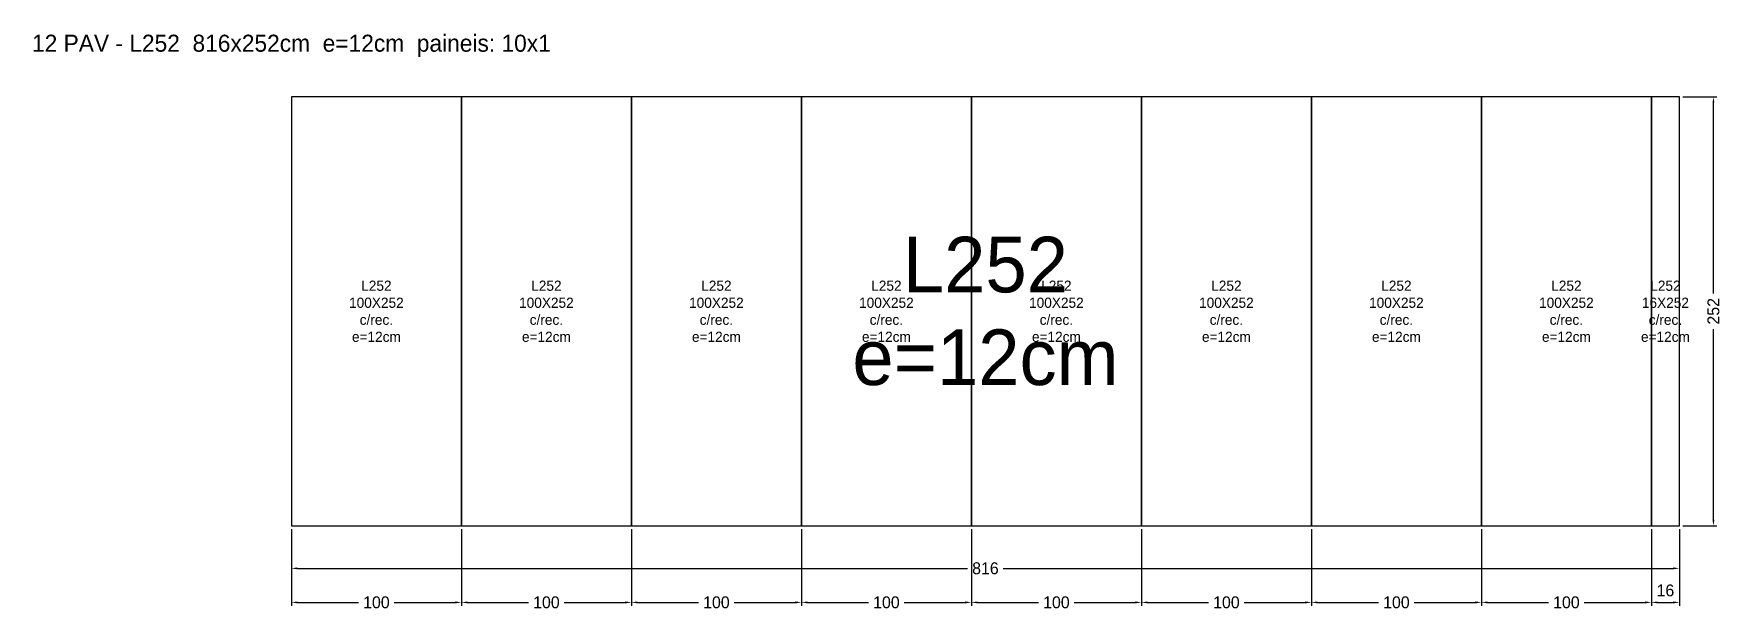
# Model space of a CAD drawing. Header units: metres. Extents: x -152 to 841, y -50 to 289.
import ezdxf

# ---------------------------------------------------------------- set-up
doc = ezdxf.new("R2010")
doc.units = ezdxf.units.M
for name, color, linetype in [('AUX00', 2, 'Continuous'), ('Contorno', 7, 'Continuous'), ('COTA', 3, 'Continuous'), ('NOMENCLATURA', 2, 'Continuous'), ('Paineis', 3, 'Continuous'), ('Texto Secao', 2, 'Continuous')]:
    doc.layers.add(name, color=color, linetype=linetype)
doc.dimstyles.new('COTA_LJ', dxfattribs={"dimtxt": 7, "dimasz": 3.5, "dimexe": 2, "dimexo": 2, "dimgap": 1.5, "dimtad": 1, "dimdec": 1, "dimcen": 2.5, "dimclrd": 3, "dimclre": 3, "dimclrt": 3, "dimazin": 3, "dimtfac": 1, "dimtmove": 0, "dimatfit": 3})

# ---------------------------------------------------------------- blocks, each defined once
blk = doc.blocks.new('_CLOSEDFILLED')
at = {"color": 0, "linetype": 'BYBLOCK'}
blk.add_solid([(-1, 0.16), (0, 0), (-1, -0.16)], dxfattribs=at)
blk = doc.blocks.new('*D1')
at = {"color": 3}
for p, q in [((0, -2), (0, -27)), ((816.5, -2), (816.5, -27)), ((3.5, -25), (397.75, -25)), ((418.75, -25), (813, -25))]:
    blk.add_line(p, q, dxfattribs=at)
at = {"layer": 'Defpoints'}
for p in [(0, 0), (816.5, 0), (0, -25)]:
    blk.add_point(p, dxfattribs=at)
at = {"layer": 'COTA', "color": 3, "xscale": 3.5, "yscale": 3.5, "rotation": 180}
blk.add_blockref('_CLOSEDFILLED', (0, -25), dxfattribs=at)
at = {"layer": 'COTA', "color": 3, "xscale": 3.5, "yscale": 3.5}
blk.add_blockref('_CLOSEDFILLED', (816.5, -25), dxfattribs=at)
at = {"layer": 'COTA', "color": 3, "insert": (408.25, -25), "char_height": 7, "attachment_point": 5}
blk.add_mtext('816', dxfattribs=at)
blk = doc.blocks.new('*D2')
at = {"color": 3}
for p, q in [((818.5, 252), (838.5, 252)), ((836.5, 136.5), (836.5, 248.5)), ((836.5, 3.5), (836.5, 115.5)), ((818.5, 0), (838.5, 0))]:
    blk.add_line(p, q, dxfattribs=at)
at = {"layer": 'Defpoints'}
for p in [(816.5, 252), (816.5, 0), (836.5, 0)]:
    blk.add_point(p, dxfattribs=at)
at = {"layer": 'COTA', "color": 3, "xscale": 3.5, "yscale": 3.5}
for p, rotation in [((836.5, 252), 90), ((836.5, 0), 270)]:
    blk.add_blockref('_CLOSEDFILLED', p, dxfattribs=dict(at, rotation=rotation))
at = {"layer": 'COTA', "color": 3, "insert": (836.5, 126), "char_height": 7, "attachment_point": 5, "rotation": 90}
blk.add_mtext('252', dxfattribs=at)
blk = doc.blocks.new('*D3')
at = {"color": 3}
for p, q in [((0, -2), (0, -47)), ((100, -2), (100, -47)), ((3.5, -45), (39.5, -45)), ((60.5, -45), (96.5, -45))]:
    blk.add_line(p, q, dxfattribs=at)
at = {"layer": 'Defpoints'}
for p in [(0, 0), (100, 0), (0, -45)]:
    blk.add_point(p, dxfattribs=at)
at = {"layer": 'COTA', "color": 3, "xscale": 3.5, "yscale": 3.5, "rotation": 180}
blk.add_blockref('_CLOSEDFILLED', (0, -45), dxfattribs=at)
at = {"layer": 'COTA', "color": 3, "xscale": 3.5, "yscale": 3.5}
blk.add_blockref('_CLOSEDFILLED', (100, -45), dxfattribs=at)
at = {"layer": 'COTA', "color": 3, "insert": (50, -45), "char_height": 7, "attachment_point": 5}
blk.add_mtext('100', dxfattribs=at)
blk = doc.blocks.new('*D4')
at = {"color": 3}
for p, q in [((100, -2), (100, -47)), ((200, -2), (200, -47)), ((103.5, -45), (139.5, -45)), ((160.5, -45), (196.5, -45))]:
    blk.add_line(p, q, dxfattribs=at)
at = {"layer": 'Defpoints'}
for p in [(100, 0), (200, 0), (100, -45)]:
    blk.add_point(p, dxfattribs=at)
at = {"layer": 'COTA', "color": 3, "xscale": 3.5, "yscale": 3.5, "rotation": 180}
blk.add_blockref('_CLOSEDFILLED', (100, -45), dxfattribs=at)
at = {"layer": 'COTA', "color": 3, "xscale": 3.5, "yscale": 3.5}
blk.add_blockref('_CLOSEDFILLED', (200, -45), dxfattribs=at)
at = {"layer": 'COTA', "color": 3, "insert": (150, -45), "char_height": 7, "attachment_point": 5}
blk.add_mtext('100', dxfattribs=at)
blk = doc.blocks.new('*D5')
at = {"color": 3}
for p, q in [((200, -2), (200, -47)), ((300, -2), (300, -47)), ((203.5, -45), (239.5, -45)), ((260.5, -45), (296.5, -45))]:
    blk.add_line(p, q, dxfattribs=at)
at = {"layer": 'Defpoints'}
for p in [(200, 0), (300, 0), (200, -45)]:
    blk.add_point(p, dxfattribs=at)
at = {"layer": 'COTA', "color": 3, "xscale": 3.5, "yscale": 3.5, "rotation": 180}
blk.add_blockref('_CLOSEDFILLED', (200, -45), dxfattribs=at)
at = {"layer": 'COTA', "color": 3, "xscale": 3.5, "yscale": 3.5}
blk.add_blockref('_CLOSEDFILLED', (300, -45), dxfattribs=at)
at = {"layer": 'COTA', "color": 3, "insert": (250, -45), "char_height": 7, "attachment_point": 5}
blk.add_mtext('100', dxfattribs=at)
blk = doc.blocks.new('*D6')
at = {"color": 3}
for p, q in [((300, -2), (300, -47)), ((400, -2), (400, -47)), ((303.5, -45), (339.5, -45)), ((360.5, -45), (396.5, -45))]:
    blk.add_line(p, q, dxfattribs=at)
at = {"layer": 'Defpoints'}
for p in [(300, 0), (400, 0), (300, -45)]:
    blk.add_point(p, dxfattribs=at)
at = {"layer": 'COTA', "color": 3, "xscale": 3.5, "yscale": 3.5, "rotation": 180}
blk.add_blockref('_CLOSEDFILLED', (300, -45), dxfattribs=at)
at = {"layer": 'COTA', "color": 3, "xscale": 3.5, "yscale": 3.5}
blk.add_blockref('_CLOSEDFILLED', (400, -45), dxfattribs=at)
at = {"layer": 'COTA', "color": 3, "insert": (350, -45), "char_height": 7, "attachment_point": 5}
blk.add_mtext('100', dxfattribs=at)
blk = doc.blocks.new('*D7')
at = {"color": 3}
for p, q in [((400, -2), (400, -47)), ((500, -2), (500, -47)), ((403.5, -45), (439.5, -45)), ((460.5, -45), (496.5, -45))]:
    blk.add_line(p, q, dxfattribs=at)
at = {"layer": 'Defpoints'}
for p in [(400, 0), (500, 0), (400, -45)]:
    blk.add_point(p, dxfattribs=at)
at = {"layer": 'COTA', "color": 3, "xscale": 3.5, "yscale": 3.5, "rotation": 180}
blk.add_blockref('_CLOSEDFILLED', (400, -45), dxfattribs=at)
at = {"layer": 'COTA', "color": 3, "xscale": 3.5, "yscale": 3.5}
blk.add_blockref('_CLOSEDFILLED', (500, -45), dxfattribs=at)
at = {"layer": 'COTA', "color": 3, "insert": (450, -45), "char_height": 7, "attachment_point": 5}
blk.add_mtext('100', dxfattribs=at)
blk = doc.blocks.new('*D8')
at = {"color": 3}
for p, q in [((500, -2), (500, -47)), ((600, -2), (600, -47)), ((503.5, -45), (539.5, -45)), ((560.5, -45), (596.5, -45))]:
    blk.add_line(p, q, dxfattribs=at)
at = {"layer": 'Defpoints'}
for p in [(500, 0), (600, 0), (500, -45)]:
    blk.add_point(p, dxfattribs=at)
at = {"layer": 'COTA', "color": 3, "xscale": 3.5, "yscale": 3.5, "rotation": 180}
blk.add_blockref('_CLOSEDFILLED', (500, -45), dxfattribs=at)
at = {"layer": 'COTA', "color": 3, "xscale": 3.5, "yscale": 3.5}
blk.add_blockref('_CLOSEDFILLED', (600, -45), dxfattribs=at)
at = {"layer": 'COTA', "color": 3, "insert": (550, -45), "char_height": 7, "attachment_point": 5}
blk.add_mtext('100', dxfattribs=at)
blk = doc.blocks.new('*D9')
at = {"color": 3}
for p, q in [((600, -2), (600, -47)), ((700, -2), (700, -47)), ((603.5, -45), (639.5, -45)), ((660.5, -45), (696.5, -45))]:
    blk.add_line(p, q, dxfattribs=at)
at = {"layer": 'Defpoints'}
for p in [(600, 0), (700, 0), (600, -45)]:
    blk.add_point(p, dxfattribs=at)
at = {"layer": 'COTA', "color": 3, "xscale": 3.5, "yscale": 3.5, "rotation": 180}
blk.add_blockref('_CLOSEDFILLED', (600, -45), dxfattribs=at)
at = {"layer": 'COTA', "color": 3, "xscale": 3.5, "yscale": 3.5}
blk.add_blockref('_CLOSEDFILLED', (700, -45), dxfattribs=at)
at = {"layer": 'COTA', "color": 3, "insert": (650, -45), "char_height": 7, "attachment_point": 5}
blk.add_mtext('100', dxfattribs=at)
blk = doc.blocks.new('*D10')
at = {"color": 3}
for p, q in [((700, -2), (700, -47)), ((800, -2), (800, -47)), ((703.5, -45), (739.5, -45)), ((760.5, -45), (796.5, -45))]:
    blk.add_line(p, q, dxfattribs=at)
at = {"layer": 'Defpoints'}
for p in [(700, 0), (800, 0), (700, -45)]:
    blk.add_point(p, dxfattribs=at)
at = {"layer": 'COTA', "color": 3, "xscale": 3.5, "yscale": 3.5, "rotation": 180}
blk.add_blockref('_CLOSEDFILLED', (700, -45), dxfattribs=at)
at = {"layer": 'COTA', "color": 3, "xscale": 3.5, "yscale": 3.5}
blk.add_blockref('_CLOSEDFILLED', (800, -45), dxfattribs=at)
at = {"layer": 'COTA', "color": 3, "insert": (750, -45), "char_height": 7, "attachment_point": 5}
blk.add_mtext('100', dxfattribs=at)
blk = doc.blocks.new('*D11')
at = {"color": 3}
for p, q in [((800, -2), (800, -47)), ((816.5, -2), (816.5, -47)), ((803.5, -45), (813, -45))]:
    blk.add_line(p, q, dxfattribs=at)
at = {"layer": 'Defpoints'}
for p in [(800, 0), (816.5, 0), (800, -45)]:
    blk.add_point(p, dxfattribs=at)
at = {"layer": 'COTA', "color": 3, "xscale": 3.5, "yscale": 3.5, "rotation": 180}
blk.add_blockref('_CLOSEDFILLED', (800, -45), dxfattribs=at)
at = {"layer": 'COTA', "color": 3, "xscale": 3.5, "yscale": 3.5}
blk.add_blockref('_CLOSEDFILLED', (816.5, -45), dxfattribs=at)
at = {"layer": 'COTA', "color": 3, "insert": (808.25, -38), "char_height": 7, "attachment_point": 5}
blk.add_mtext('16', dxfattribs=at)

msp = doc.modelspace()

# ---------------------------------------------------------------- linework, layer by layer
at = {"layer": 'Contorno'}
msp.add_lwpolyline([(0, 0), (816.5, 0), (816.5, 252), (0, 252), (0, 0)], close=True, dxfattribs=at)
at = {"layer": 'Paineis'}
for points in [[(0, 0), (100, 0), (100, 252), (0, 252)], [(100, 0), (200, 0), (200, 252), (100, 252)], [(200, 0), (300, 0), (300, 252), (200, 252)], [(300, 0), (400, 0), (400, 252), (300, 252)], [(400, 0), (500, 0), (500, 252), (400, 252)], [(500, 0), (600, 0), (600, 252), (500, 252)], [(600, 0), (700, 0), (700, 252), (600, 252)], [(700, 0), (800, 0), (800, 252), (700, 252)], [(800, 0), (816.5, 0), (816.5, 252), (800, 252)]]:
    msp.add_lwpolyline(points, close=True, dxfattribs=at)

# ---------------------------------------------------------------- texts
at = {"layer": 'AUX00', "char_height": 6, "attachment_point": 5}
for s, insert, width in [('\\pxqc;L252^J100X252^Jc/rec.^Je=12cm', (50, 126), 100), ('\\pxqc;L252^J100X252^Jc/rec.^Je=12cm', (150, 126), 100), ('\\pxqc;L252^J100X252^Jc/rec.^Je=12cm', (250, 126), 100), ('\\pxqc;L252^J100X252^Jc/rec.^Je=12cm', (350, 126), 100), ('\\pxqc;L252^J100X252^Jc/rec.^Je=12cm', (450, 126), 100), ('\\pxqc;L252^J100X252^Jc/rec.^Je=12cm', (550, 126), 100), ('\\pxqc;L252^J100X252^Jc/rec.^Je=12cm', (650, 126), 100), ('\\pxqc;L252^J100X252^Jc/rec.^Je=12cm', (750, 126), 100), ('\\pxqc;L252^J16X252^Jc/rec.^Je=12cm', (808.25, 126), 16.5)]:
    msp.add_mtext(s, dxfattribs=dict(at, insert=insert, width=width))
at = {"layer": 'NOMENCLATURA', "insert": (0, 282), "char_height": 10, "width": 836.5, "attachment_point": 5}
msp.add_mtext('12 PAV - L252  816x252cm  e=12cm  paineis: 10x1', dxfattribs=at)
at = {"layer": 'Texto Secao', "insert": (408.25, 126), "char_height": 32.66, "width": 816.5, "attachment_point": 5}
msp.add_mtext('L252\\Pe=12cm', dxfattribs=at)

# ---------------------------------------------------------------- dimensions: what is measured, and where the dimension line sits
at = {"layer": 'COTA'}
dim = msp.add_linear_dim(base=(836.5, 0), p1=(816.5, 0), p2=(816.5, 252), angle=90, dimstyle='COTA_LJ', dxfattribs=at)
dim.commit()
dim.dimension.update_dxf_attribs({"geometry": '*D2', "text_midpoint": (836.5, 126)})
for base, p1, p2, picture, middle in [((0, -25), (0, 0), (816.5, 0), '*D1', (408.25, -25)), ((0, -45), (0, 0), (100, 0), '*D3', (50, -45)), ((100, -45), (100, 0), (200, 0), '*D4', (150, -45)), ((200, -45), (200, 0), (300, 0), '*D5', (250, -45)), ((300, -45), (300, 0), (400, 0), '*D6', (350, -45)), ((400, -45), (400, 0), (500, 0), '*D7', (450, -45)), ((500, -45), (500, 0), (600, 0), '*D8', (550, -45)), ((600, -45), (600, 0), (700, 0), '*D9', (650, -45)), ((700, -45), (700, 0), (800, 0), '*D10', (750, -45)), ((800, -45), (800, 0), (816.5, 0), '*D11', (808.25, -38))]:
    dim = msp.add_linear_dim(base=base, p1=p1, p2=p2, dimstyle='COTA_LJ', dxfattribs=at)
    dim.commit()
    dim.dimension.update_dxf_attribs({"geometry": picture, "text_midpoint": middle})

doc.saveas('drawing.dxf')
